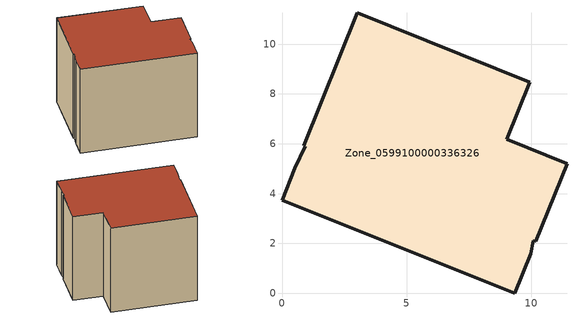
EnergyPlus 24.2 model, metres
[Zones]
Zone_0599100000336326
 floor ground (C_G): 0.88,5.93 3.02,11.26 9.95,8.47 9.03,6.18 11.44,5.2 10.18,2.08 10.09,2.12 9.98,1.58 9.35,0 0,3.74 0.52,5.02 0.94,5.9 z0
 wall outside (C_F): 3.02,11.26 0.88,5.93 0.94,5.9 0.52,5.02 0,3.74 9.35,0 9.98,1.58 10.09,2.12 10.18,2.08 11.44,5.2 9.03,6.18 9.95,8.47 3.02,11.26 z0:8.32
 roof outside (C_R): 10.09,2.12 10.18,2.08 11.44,5.2 9.03,6.18 9.95,8.47 3.02,11.26 0.88,5.93 0.94,5.9 0.52,5.02 0,3.74 9.35,0 9.98,1.58 z8.32
[BUILDING]
Pand.0599100000336326: North Axis=0; Terrain=City; Loads Convergence Tolerance Value=0.04; Temperature Convergence Tolerance Value=0.4; Solar Distribution=FullExterior; Maximum Number of Warmup Days=25; Minimum Number of Warmup Days=1
[Site:Location]
Rotterdam.The.Hague.AP_ZH_NLD Design_Conditions: Latitude=51.96; Longitude=4.45; Time Zone=1; Elevation=-4.5
[SITE:GROUNDTEMPERATURE:BUILDINGSURFACE]
18, 18, 18, 18, 18, 18, 18, 18, 18, 18, 18, 18
[MATERIAL] Thermal Absorptance=0.9; Solar Absorptance=0.7; Visible Absorptance=0.7
Name | Roughness | Thickness | Conductivity | Density | Specific Heat
G.TI.1975-1991 | MediumSmooth | 0.15 | 0.288461 | 540 | 1210
F.TI.1975-1991 | Rough | 0.3 | 0.230769 | 1920 | 840
R.TI.1975-1991 | MediumRough | 0.2 | 0.153846 | 1500 | 1000
[CONSTRUCTION]
C_G: G.TI.1975-1991
C_F: F.TI.1975-1991
C_R: R.TI.1975-1991
[ZONE]
Zone_0599100000336326: Type=1; Multiplier=1; Ceiling Height=Autocalculate; Volume=Autocalculate; Floor Area=autocalculate; Part of Total Floor Area=Yes
[ZONEINFILTRATION:DESIGNFLOWRATE]
Infil_Zone_0599100000336326: Zone or ZoneList or Space or SpaceList=Zone_0599100000336326; Schedule=AlwaysOn; Design Flow Rate Calculation Method=Flow/Area; Flow Rate per Floor Area=0.003; Constant Term Coefficient=1; Temperature Term Coefficient=0; Velocity Term Coefficient=0; Velocity Squared Term Coefficient=0
[HVACTEMPLATE:ZONE:IDEALLOADSAIRSYSTEM]
Zone_0599100000336326: Maximum Heating Supply Air Temperature=50; Minimum Cooling Supply Air Temperature=13; Maximum Heating Supply Air Humidity Ratio=0.0156; Minimum Cooling Supply Air Humidity Ratio=0.0077; Heating Limit=NoLimit; Cooling Limit=NoLimit; Dehumidification Control Type=ConstantSensibleHeatRatio; Cooling Sensible Heat Ratio=0.7; Dehumidification Setpoint=60; Humidification Control Type=None; Humidification Setpoint=30; Outdoor Air Method=None; Outdoor Air Flow Rate per Person=0.00944; Outdoor Air Flow Rate per Zone Floor Area=0; Outdoor Air Flow Rate per Zone=0; Demand Controlled Ventilation Type=None; Outdoor Air Economizer Type=NoEconomizer; Heat Recovery Type=None; Sensible Heat Recovery Effectiveness=0.7; Latent Heat Recovery Effectiveness=0.65
[ZONECONTROL:THERMOSTAT]
ThermostatControl_Zone_0599100000336326: Zone or ZoneList=Zone_0599100000336326; Control Type Schedule=DualSetpointControlType; Control 1=Thermostat_Zone_0599100000336326; Temperature Difference Between Cutout And Setpoint=0
[THERMOSTATSETPOINT:DUALSETPOINT]
Thermostat_Zone_0599100000336326: Heating Setpoint Temperature Schedule=HeatingSetpoint_Zone_0599100000336326; Cooling Setpoint Temperature Schedule=CoolingSetpoint_Zone_0599100000336326
[SCHEDULE:COMPACT]
HeatingSetpoint_Zone_0599100000336326: Through: 12/31, For: AllDays, Until: 24:00, 21
CoolingSetpoint_Zone_0599100000336326: Through: 12/31, For: AllDays, Until: 24:00, 24
DualSetpointControlType: Through: 12/31, For: AllDays, Until: 24:00, 4
AlwaysOn: Through: 12/31, For: AllDays, Until: 24:00, 1
